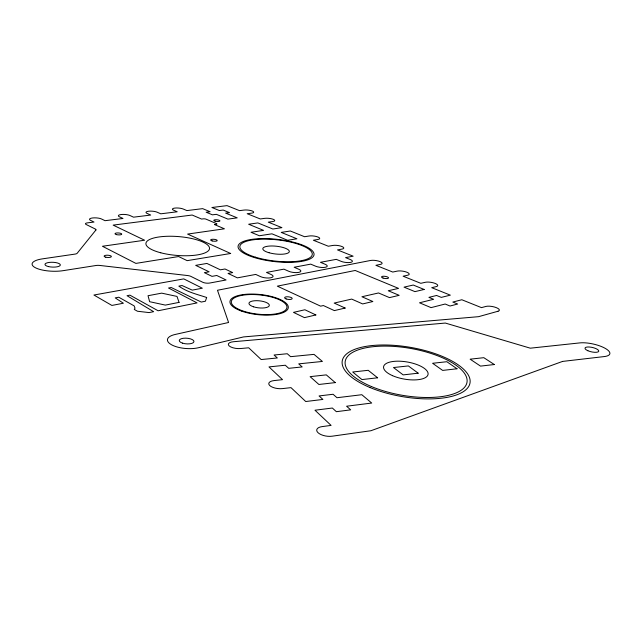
<?xml version="1.0" encoding="UTF-8"?>
<svg xmlns="http://www.w3.org/2000/svg" width="642" height="642" viewBox="0 0 642 642"><rect width="100%" height="100%" fill="white"/><g stroke="black" fill="none" stroke-linecap="round" stroke-linejoin="round"><path stroke-width="0.96" d="M206.66 297.479L205.4 301.226L201.251 302.061L171.237 287.52L168.525 288.017L197.07 302.904L158.109 310.768L129.925 295.159L127.028 295.697L153.623 311.675L149.105 312.59L137.46 311.242L134.29 309.436L134.997 308.096L134.13 305.881L118.77 297.222L115.215 297.88L123.376 303.241L111.885 305.432L93.909 295.031L183.773 278.885L202.342 288.21L192.255 290.128L182.031 285.521L178.829 286.115C187.32 292.166 197.214 294.349 206.66 297.479M95.899 230.021L77.176 253.269A4.895 1.493 2.6 0 1 74.978 254.104L42.46 258.854A20.504 6.444 2.1 0 0 34.909 267.473A20.504 6.444 2.1 0 0 63.181 270.659L96.059 265.491A5.04 1.597 2.9 0 1 99.831 265.451L187.608 275.546A4.984 1.621 4.6 0 1 190.899 276.405L202.663 282.231A5.016 1.645 5 0 0 209.701 283.042L226.096 279.976L216.763 275.49L211.996 276.357L204.365 272.657L209.123 271.815L195.682 265.355L206.909 263.445L220.383 269.817L225.005 268.998L232.669 272.593L228.038 273.436L237.396 277.858L255.749 274.423L260.508 276.614A7.231 2.303 6.1 0 0 270.699 277.793A7.231 2.303 6.1 0 0 271.253 274.575L266.478 272.417L283.925 269.15L288.707 271.261A7.054 2.183 6.6 0 0 298.642 272.409A7.054 2.183 6.6 0 0 298.923 269.319L294.132 267.241L310.736 264.135L315.527 266.165A6.893 2.078 7.1 0 0 325.229 267.289A6.893 2.078 7.1 0 0 325.253 264.319L320.462 262.313L336.288 259.352L341.079 261.318A6.733 1.982 7.5 0 0 350.548 262.409A6.733 1.982 7.5 0 0 350.347 259.553L345.557 257.611L353.156 256.19L337.491 249.915L341.993 249.104A6.468 1.83 7.3 0 0 341.873 246.488A6.468 1.83 7.3 0 0 332.813 245.453L328.311 246.231L313.36 240.236L317.862 239.49A6.316 1.749 6.9 0 0 317.95 237.018A6.316 1.749 6.9 0 0 309.099 235.999L304.597 236.729L290.32 231L281.204 232.404L296.925 238.784L287.64 240.285L271.943 233.824L259.352 235.758L251.006 232.268L263.589 230.39L248.631 224.235L257.859 222.926L272.842 229.009L281.942 227.645L268.292 222.172L272.778 221.53A6.035 1.597 6.1 0 0 273.219 219.307A6.035 1.597 6.1 0 0 264.761 218.344L260.275 218.962L247.21 213.722L251.688 213.136A5.906 1.533 5.8 0 0 252.29 211.025A5.906 1.533 5.8 0 0 244.008 210.07L239.538 210.648L227.027 205.633L211.916 207.502L219.355 210.544L223.183 210.062L229.483 212.63L225.655 213.128L237.211 217.855L227.902 219.115L216.37 214.332L212.454 214.837L206.178 212.221L210.086 211.724L202.655 208.642L186.902 210.584L183.243 209.035A6.059 1.589 4.7 0 0 174.801 208.08A6.059 1.589 4.7 0 0 173.597 210.207L177.24 211.78L160.797 213.81L157.178 212.213A6.203 1.653 4.3 0 0 148.551 211.234A6.203 1.653 4.3 0 0 147.106 213.433L150.718 215.054L133.544 217.173L129.957 215.527A6.364 1.717 3.8 0 0 121.145 214.524A6.364 1.717 3.8 0 0 119.436 216.803L123.007 218.473L105.055 220.688L101.508 218.986A6.54 1.79 3.3 0 0 92.504 217.967A6.54 1.79 3.3 0 0 90.506 220.326L94.029 222.052L87.513 222.854A4.438 1.236 3.2 0 0 86.116 224.483L95.289 229.025A4.518 1.276 3.2 0 1 95.899 230.021M562.577 361.414L370.907 430.734L332.115 436.199A10.457 4.767 8.5 0 1 317.991 432.668A10.457 4.767 8.5 0 1 322.107 426.609L331.087 425.397L314.981 410.222L332.347 408.031L336.376 411.691L350.684 409.853L346.592 406.226L371.71 403.048L361.823 394.71L336.986 397.727L333.07 394.268L319.058 395.937L322.902 399.436L305.736 401.523L290.995 387.64L282.472 388.603A9.542 3.996 6.7 0 1 269.736 385.545A9.542 3.996 6.7 0 1 274.094 380.578L282.52 379.655L268.982 366.903L285.305 365.234L288.707 368.323L302.173 366.927L298.715 363.862L322.404 361.446L314.018 354.376L290.585 356.671L287.271 353.734L274.07 355.01L277.328 357.971L261.182 359.552L248.695 347.795L240.67 348.534A8.795 3.395 5.6 0 1 229.082 345.845A8.795 3.395 5.6 0 1 233.56 341.713L445.347 323.062L530.3 348.181L579.822 342.9A18.345 5.866 12.6 0 1 605.085 348.285A18.345 5.866 12.6 0 1 604.291 356.567L562.577 361.414M497.991 311.25L478.563 316.675L243.519 336.922L198.394 347.739A19.188 7.391 4.3 0 1 171.374 344.674A19.188 7.391 4.3 0 1 175.13 334.474L228.576 322.493L217.477 290.256L370.538 260.475A6.725 1.958 8 0 1 379.936 261.559A6.725 1.958 8 0 1 380.401 264.408L375.891 265.307L392.743 272.056L397.238 271.109A6.91 2.054 8.5 0 1 406.868 272.224A6.91 2.054 8.5 0 1 407.598 275.241L403.104 276.212L420.815 283.315L425.293 282.287A7.118 2.151 9.1 0 1 435.172 283.427A7.118 2.151 9.1 0 1 436.183 286.629L431.713 287.68L450.347 295.151L441.311 297.39L436.584 295.472L428.904 297.358L433.639 299.292L419.515 302.799L431.055 307.63L445.155 304.019L450.018 306.017L457.666 304.035L452.811 302.061L461.831 299.75L481.476 307.63L485.898 306.435A7.592 2.359 10.4 0 1 496.322 307.638A7.592 2.359 10.4 0 1 497.991 311.25M315.856 314.949L304.444 317.638L293.482 312.373L304.886 309.765L315.856 314.949M345.147 308.056L334.346 310.6L323.375 305.544L320.647 306.17L277.32 286.155L355.211 270.475L398.554 288.394L388.241 290.746L399.188 295.336L389.485 297.615L378.531 292.961L361.919 296.748L372.882 301.523L362.658 303.931L351.688 299.084L334.169 303.08L345.147 308.056M424.161 289.454L414.941 291.628L404.019 287.143L413.247 285.04L424.161 289.454M179.054 302.382L165.331 305.102L149.634 301.7L148.029 295.713L161.672 293.145L176.999 296.419L179.054 302.382M230.655 253.478L187.167 260.652L178.604 256.543L135.887 263.397L102.447 246.263L144.619 240.228L113.136 225.117L192.151 215.03L201.604 219.066L203.217 218.85A2.062 0.554 5.1 0 1 206.098 219.179L216.442 223.577A2.087 0.57 5.3 0 1 216.137 224.355L214.516 224.572L224.443 228.809L187.584 234.081L230.655 253.478M335.268 382.608L318.897 384.47L310.11 376.645L326.297 374.88L335.268 382.608M377.616 377.793L361.96 379.574L352.699 371.999L368.203 370.306L377.616 377.793M418.175 373.187L403.168 374.896L393.49 367.545L408.352 365.924L418.175 373.187M457.032 368.773L442.651 370.41L432.604 363.276L446.856 361.719L457.032 368.773M494.316 364.536L480.513 366.109L470.129 359.183L483.811 357.682L494.316 364.536M392.543 375.666A22.574 8.683 9.8 0 0 427.973 374.792A22.574 8.683 9.8 0 0 396.973 361.189A22.574 8.683 9.8 0 0 392.543 375.666M371.533 386.588A61.784 23.794 9.8 0 0 466.943 382.568A61.784 23.794 9.8 0 0 379.839 346.207A61.784 23.794 9.8 0 0 371.533 386.588M370.025 387.527A64.81 24.958 9.8 0 0 469.968 383.178A64.81 24.958 9.8 0 0 378.427 345.099A64.81 24.958 9.8 0 0 370.025 387.527M587.855 350.717A7.054 2.255 12.6 0 0 598.753 351.254A7.054 2.255 12.6 0 0 589.059 346.985A7.054 2.255 12.6 0 0 587.855 350.717M182.593 343.165A7.375 2.841 4.3 0 0 193.956 341.664A7.375 2.841 4.3 0 0 183.275 338.286A7.375 2.841 4.3 0 0 182.593 343.165M48.599 266.615A7.688 2.416 2.1 0 0 60.34 265.034A7.688 2.416 2.1 0 0 49.057 262.442A7.688 2.416 2.1 0 0 48.599 266.615M383.049 278.042A3.515 1.067 8.3 0 0 388.506 277.97A3.515 1.067 8.3 0 0 383.547 276.245A3.515 1.067 8.3 0 0 383.049 278.042M286.155 298.939A3.836 1.292 6.6 0 0 292.182 298.65A3.836 1.292 6.6 0 0 286.838 296.781A3.836 1.292 6.6 0 0 286.155 298.939M105.745 257.177A3.651 1.123 3.2 0 0 111.387 256.591A3.651 1.123 3.2 0 0 106.123 255.251A3.651 1.123 3.2 0 0 105.745 257.177M212.205 240.927A3.306 0.955 5.2 0 0 217.229 240.557A3.306 0.955 5.2 0 0 212.382 239.281A3.306 0.955 5.2 0 0 212.205 240.927M215.23 221.185A3.09 0.835 5.3 0 0 219.925 220.896A3.09 0.835 5.3 0 0 215.383 219.749A3.09 0.835 5.3 0 0 215.23 221.185M116.531 234.627A3.387 0.971 3.6 0 0 121.739 234.161A3.387 0.971 3.6 0 0 116.82 232.966A3.387 0.971 3.6 0 0 116.531 234.627M160.749 252.779A31.907 9.453 4.6 0 0 209.509 248.671A31.907 9.453 4.6 0 0 162.891 236.529A31.907 9.453 4.6 0 0 160.749 252.779M254.384 257.554A38.223 11.203 6.3 0 0 313.93 255.211A38.223 11.203 6.3 0 0 259.817 238.663A38.223 11.203 6.3 0 0 254.384 257.554M255.347 257.169A36.45 10.681 6.3 0 0 312.164 254.978A36.45 10.681 6.3 0 0 260.636 239.177A36.45 10.681 6.3 0 0 255.347 257.169M269.062 252.747A13.33 3.9 6.3 0 0 289.333 251.592A13.33 3.9 6.3 0 0 269.857 246.03A13.33 3.9 6.3 0 0 269.062 252.747M241.914 311.226A29.323 10.136 6 0 0 288.138 308.393A29.323 10.136 6 0 0 247.322 294.188A29.323 10.136 6 0 0 241.914 311.226M244.337 311.426A27.959 9.662 6 0 0 286.934 307.526A27.959 9.662 6 0 0 246.119 294.782A27.959 9.662 6 0 0 244.337 311.426M253.606 306.82A10.224 3.531 6 0 0 269.319 305.496A10.224 3.531 6 0 0 254.553 300.761A10.224 3.531 6 0 0 253.606 306.82"/></g></svg>
